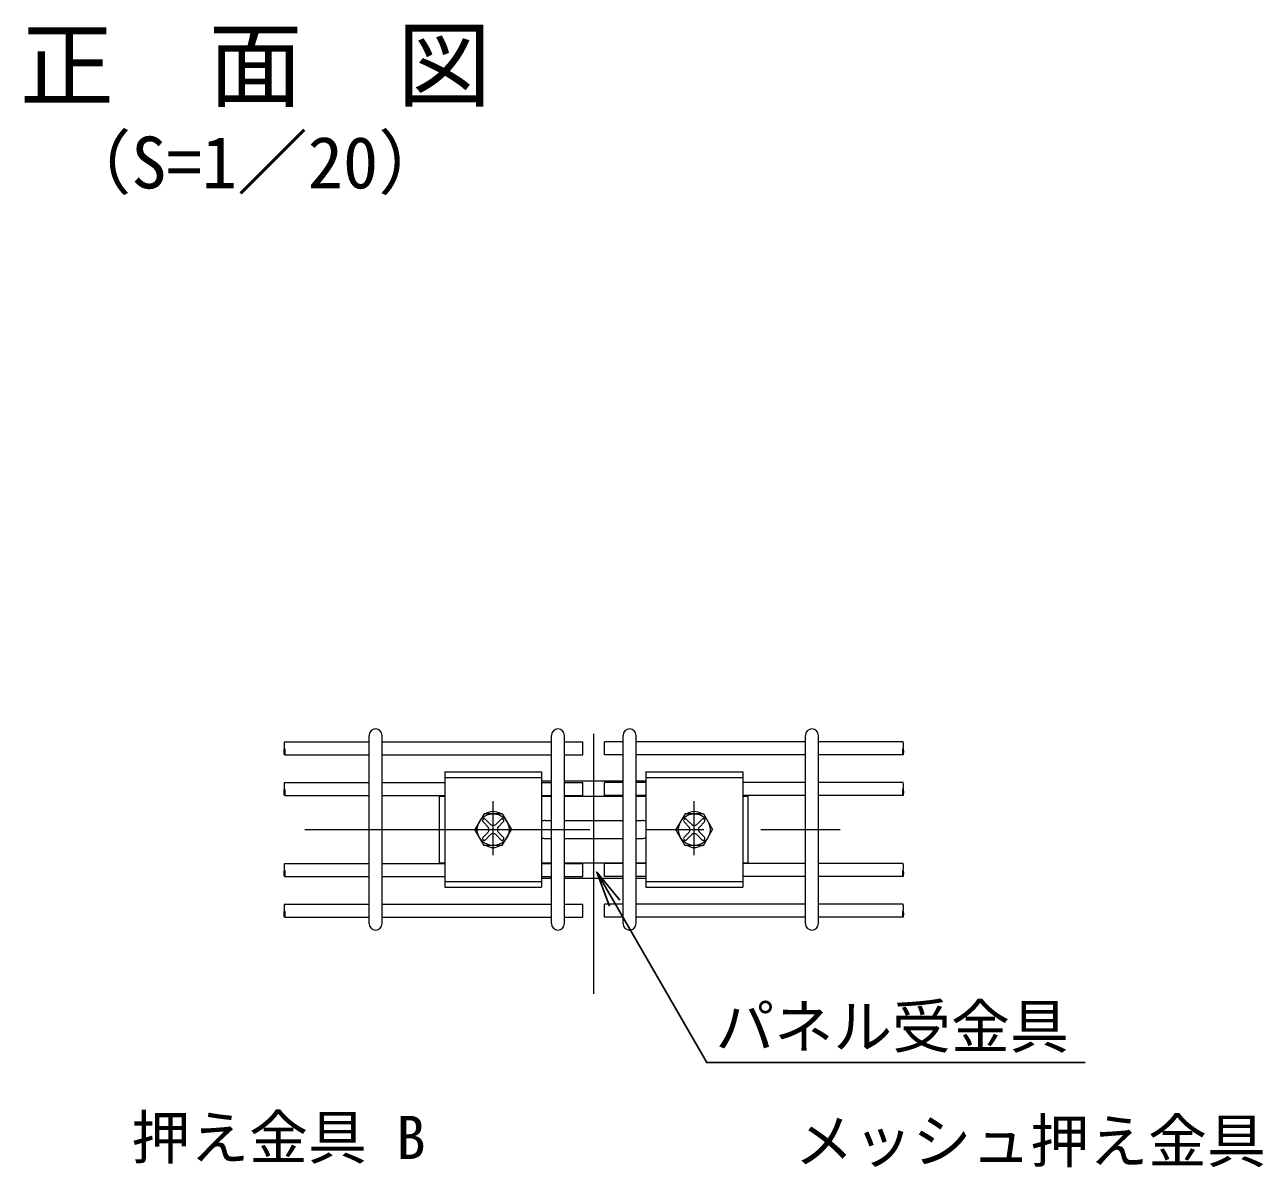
# Model space of a CAD drawing. Units: millimetres, scale not verified. Extents: x -4200 to 4200, y -2970 to 2970.
# Drawn here: x -2414 to -1034, y -1597 to -325 of the extents above; entities that cross this region are included whole.
import ezdxf
from ezdxf.enums import TextEntityAlignment as Align

# ---------------------------------------------------------------- set-up
doc = ezdxf.new("R2010")
doc.units = ezdxf.units.MM
doc.header["$LTSCALE"] = 10
doc.linetypes.add('USER1', pattern=[50.8, 31.75, -6.35, 6.35, -6.35])
for name, color, linetype, lineweight in [('0-1_D-STR3', 3, 'Continuous', 13), ('0-2_D-BMK', 2, 'USER1', 13), ('0-5_D-STR2', 7, 'Continuous', 13), ('0-8_D-STR-TXT', 7, 'Continuous', 25)]:
    doc.layers.add(name, color=color, linetype=linetype, lineweight=lineweight)
doc.layers.add('0-9_D-TTL-TXT', color=7, linetype='Continuous')
doc.styles.add('ＭＳ ゴシック', font='')
doc.styles.get('ＭＳ ゴシック').set_extended_font_data('MS Gothic')

# ---------------------------------------------------------------- blocks, each defined once
blk = doc.blocks.new('MLeader3')
at = {"layer": '0-8_D-STR-TXT'}
blk.add_line((-1762.56, -1306.35), (-1776.78, -1268.37), dxfattribs=at)
for points in [[(-1751.01, -1299.68), (-1776.78, -1268.37), (-1756.78, -1303.02)], [(-1756.78, -1303.02), (-1654.23, -1480.64), (-1239.94, -1480.64), (-1232.74, -1480.64)]]:
    blk.add_lwpolyline(points, dxfattribs=at)

msp = doc.modelspace()

# ---------------------------------------------------------------- linework, layer by layer
at = {"layer": '0-1_D-STR3'}
for p, q in [((-1946.19, -1156.72), (-1946.19, -1285.36)), ((-1946.19, -1156.72), (-1838.19, -1156.72)), ((-1838.19, -1156.72), (-1838.19, -1285.36)), ((-1722.19, -1156.72), (-1722.19, -1285.36)), ((-1722.19, -1156.72), (-1614.19, -1156.72)), ((-1614.19, -1156.72), (-1614.19, -1285.36)), ((-1946.19, -1163.04), (-1838.19, -1163.04)), ((-1827.29, -1167.04), (-1838.19, -1167.04)), ((-1747.49, -1167.04), (-1812.89, -1167.04)), ((-1722.19, -1167.04), (-1733.09, -1167.04)), ((-1722.19, -1163.04), (-1614.19, -1163.04)), ((-1952.19, -1183.04), (-1952.19, -1259.04)), ((-1952.19, -1184.04), (-1946.19, -1184.04)), ((-1838.19, -1184.04), (-1827.29, -1184.04)), ((-1812.89, -1184.04), (-1747.49, -1184.04)), ((-1733.09, -1184.04), (-1722.19, -1184.04)), ((-1614.19, -1184.04), (-1608.19, -1184.04)), ((-1608.19, -1259.04), (-1608.19, -1183.04)), ((-1668.19, -1249.56), (-1668.19, -1189.55)), ((-1902.38, -1203.39), (-1912.58, -1221.04)), ((-1903.5, -1212.56), (-1897.85, -1218.21)), ((-1882, -1203.39), (-1902.38, -1203.39)), ((-1900.68, -1209.73), (-1895.02, -1215.39)), ((-1883.71, -1209.73), (-1889.36, -1215.39)), ((-1880.88, -1212.56), (-1886.53, -1218.21)), ((-1882, -1203.39), (-1871.8, -1221.04)), ((-1834.19, -1211.04), (-1827.29, -1211.04)), ((-1812.89, -1211.04), (-1747.49, -1211.04)), ((-1733.09, -1211.04), (-1726.19, -1211.04)), ((-1678.38, -1203.39), (-1688.58, -1221.04)), ((-1679.5, -1212.56), (-1673.85, -1218.21)), ((-1658, -1203.39), (-1678.38, -1203.39)), ((-1676.68, -1209.73), (-1671.02, -1215.39)), ((-1659.71, -1209.73), (-1665.36, -1215.39)), ((-1656.88, -1212.56), (-1662.53, -1218.21)), ((-1658, -1203.39), (-1647.8, -1221.04)), ((-1902.38, -1238.7), (-1912.58, -1221.04)), ((-1903.51, -1229.53), (-1897.85, -1223.87)), ((-1900.68, -1232.36), (-1895.02, -1226.7)), ((-1883.71, -1232.36), (-1889.36, -1226.7)), ((-1880.88, -1229.53), (-1886.53, -1223.87)), ((-1882, -1238.7), (-1871.8, -1221.04)), ((-1678.38, -1238.7), (-1688.58, -1221.04)), ((-1679.51, -1229.53), (-1673.85, -1223.87)), ((-1676.68, -1232.36), (-1671.02, -1226.7)), ((-1659.71, -1232.36), (-1665.36, -1226.7)), ((-1656.88, -1229.53), (-1662.53, -1223.87)), ((-1658, -1238.7), (-1647.8, -1221.04)), ((-1882, -1238.7), (-1902.38, -1238.7)), ((-1834.19, -1231.04), (-1827.29, -1231.04)), ((-1812.89, -1231.04), (-1747.49, -1231.04)), ((-1733.09, -1231.04), (-1726.19, -1231.04)), ((-1658, -1238.7), (-1678.38, -1238.7)), ((-1952.19, -1258.04), (-1946.19, -1258.04)), ((-1838.19, -1258.04), (-1827.29, -1258.04)), ((-1812.89, -1258.04), (-1747.49, -1258.04)), ((-1733.09, -1258.04), (-1722.19, -1258.04)), ((-1614.19, -1258.04), (-1608.19, -1258.04)), ((-1946.19, -1279.04), (-1838.19, -1279.04)), ((-1838.19, -1275.04), (-1827.29, -1275.04)), ((-1812.89, -1275.04), (-1747.49, -1275.04)), ((-1733.09, -1275.04), (-1722.19, -1275.04)), ((-1722.19, -1279.04), (-1614.19, -1279.04)), ((-1946.19, -1285.36), (-1838.19, -1285.36)), ((-1722.19, -1285.36), (-1614.19, -1285.36))]:
    msp.add_line(p, q, dxfattribs=at)
for centre in [(-1892.19, -1221.04), (-1668.19, -1221.04)]:
    msp.add_circle(centre, 17.66, dxfattribs=at)
for centre, radius, start, end in [((-1902.09, -1211.14), 2, 44.99953, 224.99952), ((-1892.19, -1216.04), 15, 57.53826, 122.46174), ((-1882.29, -1211.14), 2, 315, 135), ((-1834.19, -1221.04), 10, 90, 113.57818), ((-1726.19, -1221.04), 10, 66.42182, 90), ((-1678.09, -1211.14), 2, 44.99953, 224.99952), ((-1668.19, -1216.04), 15, 57.53826, 122.46174), ((-1658.29, -1211.14), 2, 315, 135), ((-1900.68, -1221.04), 4, 314.99999, 45), ((-1892.19, -1212.56), 4, 225.00001, 314.99999), ((-1892.19, -1229.53), 4, 45, 135), ((-1883.71, -1221.04), 4, 135, 225.00001), ((-1676.68, -1221.04), 4, 314.99999, 45), ((-1668.19, -1212.56), 4, 225.00001, 314.99999), ((-1668.19, -1229.53), 4, 45, 135), ((-1659.71, -1221.04), 4, 135, 225.00001), ((-1902.09, -1230.94), 2, 135, 314.99998), ((-1892.19, -1226.04), 15, 237.53826, 302.46174), ((-1882.29, -1230.94), 2, 225.00001, 44.99999), ((-1834.19, -1221.04), 10, 246.42182, 270), ((-1726.19, -1221.04), 10, 270, 293.57818), ((-1678.09, -1230.94), 2, 135, 314.99998), ((-1668.19, -1226.04), 15, 237.53826, 302.46174), ((-1658.29, -1230.94), 2, 225.00001, 44.99999)]:
    msp.add_arc(centre, radius, start, end, dxfattribs=at)
at = {"layer": '0-2_D-BMK'}
for p, q in [((-1780.19, -1403.93), (-1780.19, -1114.28)), ((-1892.19, -1249.56), (-1892.19, -1189.55)), ((-2102.04, -1221.04), (-1505.82, -1221.04))]:
    msp.add_line(p, q, dxfattribs=at)
at = {"layer": '0-5_D-STR2'}
for p, q in [((-2030.37, -1325.84), (-2030.37, -1116.24)), ((-2015.97, -1325.84), (-2015.97, -1116.24)), ((-1827.29, -1325.84), (-1827.29, -1116.24)), ((-1812.89, -1325.84), (-1812.89, -1116.24)), ((-1747.49, -1325.84), (-1747.49, -1116.24)), ((-1733.09, -1325.84), (-1733.09, -1116.24)), ((-1544.41, -1325.84), (-1544.41, -1116.24)), ((-1530.01, -1325.84), (-1530.01, -1116.24)), ((-2124.71, -1123.44), (-2030.37, -1123.44)), ((-2015.97, -1123.44), (-1827.29, -1123.44)), ((-1812.89, -1123.44), (-1792.19, -1123.44)), ((-1747.49, -1123.44), (-1768.19, -1123.44)), ((-1544.41, -1123.44), (-1733.09, -1123.44)), ((-1435.67, -1123.44), (-1530.01, -1123.44)), ((-2124.71, -1137.84), (-2030.37, -1137.84)), ((-2015.97, -1137.84), (-1827.29, -1137.84)), ((-1544.41, -1137.84), (-1733.09, -1137.84)), ((-1435.67, -1137.84), (-1530.01, -1137.84)), ((-2124.71, -1168.64), (-2030.37, -1168.64)), ((-2015.97, -1168.64), (-1946.19, -1168.64)), ((-1838.19, -1168.64), (-1827.29, -1168.64)), ((-1812.89, -1168.64), (-1792.19, -1168.64)), ((-1792.19, -1183.04), (-1792.19, -1168.64)), ((-1768.19, -1183.04), (-1768.19, -1168.64)), ((-1747.49, -1168.64), (-1768.19, -1168.64)), ((-1722.19, -1168.64), (-1733.09, -1168.64)), ((-1544.41, -1168.64), (-1614.19, -1168.64)), ((-1435.67, -1168.64), (-1530.01, -1168.64)), ((-2124.71, -1183.04), (-2030.37, -1183.04)), ((-2015.97, -1183.04), (-1946.19, -1183.04)), ((-1838.19, -1183.04), (-1827.29, -1183.04)), ((-1812.89, -1183.04), (-1792.19, -1183.04)), ((-1747.49, -1183.04), (-1768.19, -1183.04)), ((-1722.19, -1183.04), (-1733.09, -1183.04)), ((-1544.41, -1183.04), (-1614.19, -1183.04)), ((-1435.67, -1183.04), (-1530.01, -1183.04)), ((-2124.71, -1259.04), (-2030.37, -1259.04)), ((-2015.97, -1259.04), (-1946.19, -1259.04)), ((-1838.19, -1259.04), (-1827.29, -1259.04)), ((-1812.89, -1259.04), (-1792.19, -1259.04)), ((-1792.19, -1273.44), (-1792.19, -1259.04)), ((-1747.49, -1259.04), (-1768.19, -1259.04)), ((-1768.19, -1273.44), (-1768.19, -1259.04)), ((-1722.19, -1259.04), (-1733.09, -1259.04)), ((-1544.41, -1259.04), (-1614.19, -1259.04)), ((-1435.67, -1259.04), (-1530.01, -1259.04)), ((-2124.71, -1273.44), (-2030.37, -1273.44)), ((-2015.97, -1273.44), (-1946.19, -1273.44)), ((-1838.19, -1273.44), (-1827.29, -1273.44)), ((-1812.89, -1273.44), (-1792.19, -1273.44)), ((-1747.49, -1273.44), (-1768.19, -1273.44)), ((-1722.19, -1273.44), (-1733.09, -1273.44)), ((-1544.41, -1273.44), (-1614.19, -1273.44)), ((-1435.67, -1273.44), (-1530.01, -1273.44)), ((-2124.71, -1304.24), (-2030.37, -1304.24)), ((-2015.97, -1304.24), (-1827.29, -1304.24)), ((-1812.89, -1304.24), (-1792.19, -1304.24)), ((-1792.19, -1318.64), (-1792.19, -1304.24)), ((-1768.19, -1318.64), (-1768.19, -1304.24)), ((-1747.49, -1304.24), (-1768.19, -1304.24)), ((-1544.41, -1304.24), (-1733.09, -1304.24)), ((-1435.67, -1304.24), (-1530.01, -1304.24)), ((-2124.71, -1318.64), (-2030.37, -1318.64)), ((-2015.97, -1318.64), (-1827.29, -1318.64)), ((-1812.89, -1318.64), (-1792.19, -1318.64)), ((-1747.49, -1318.64), (-1768.19, -1318.64)), ((-1544.41, -1318.64), (-1733.09, -1318.64)), ((-1435.67, -1318.64), (-1530.01, -1318.64))]:
    msp.add_line(p, q, dxfattribs=at)
for points in [[(-1812.89, -1137.84), (-1792.19, -1137.84), (-1792.19, -1123.44)], [(-1747.49, -1137.84), (-1768.19, -1137.84), (-1768.19, -1123.44)]]:
    msp.add_lwpolyline(points, dxfattribs=at)
for centre, start, end in [((-2023.17, -1116.24), 0, 180), ((-1820.09, -1116.24), 0, 180), ((-1740.29, -1116.24), 0, 180), ((-1537.21, -1116.24), 0, 180), ((-2023.17, -1325.84), 180, 0), ((-1820.09, -1325.84), 180, 0), ((-1740.29, -1325.84), 180, 0), ((-1537.21, -1325.84), 180, 0)]:
    msp.add_arc(centre, 7.2, start, end, dxfattribs=at)
for centre, start_param, end_param in [((-2124.71, -1127.04), 3.1414937, 6.283185), ((-1435.67, -1127.04), 0.0000003, 3.1416916), ((-2124.71, -1172.24), 3.1414937, 6.283185), ((-1435.67, -1172.24), 0.0000003, 3.1416916), ((-2124.71, -1262.64), 3.1414937, 6.283185), ((-1435.67, -1262.64), 0.0000003, 3.1416916), ((-2124.71, -1307.84), 3.1414937, 6.283185), ((-1435.67, -1307.84), 0.0000003, 3.1416916)]:
    msp.add_ellipse(centre, major_axis=(0, -3.6), ratio=0.114898, start_param=start_param, end_param=end_param, dxfattribs=at)
for centre, major_axis in [((-2124.71, -1134.24), (0, -3.6)), ((-1435.67, -1134.24), (0, 3.6)), ((-2124.71, -1179.44), (0, -3.6)), ((-1435.67, -1179.44), (0, 3.6)), ((-2124.71, -1269.84), (0, -3.6)), ((-1435.67, -1269.84), (0, 3.6)), ((-2124.71, -1315.04), (0, -3.6)), ((-1435.67, -1315.04), (0, 3.6))]:
    msp.add_ellipse(centre, major_axis=major_axis, ratio=0.114898, dxfattribs=at)

# ---------------------------------------------------------------- block references
at = {"layer": '0-8_D-STR-TXT'}
msp.add_blockref('MLeader3', (0, 0), dxfattribs=at)

# ---------------------------------------------------------------- texts
at = {"layer": '0-8_D-STR-TXT', "style": 'ＭＳ ゴシック'}
for s, p in [('パネル受金具', (-1644.64, -1478.89)), ('押え金具 B', (-2295.23, -1602.44)), ('メッシュ押え金具', (-1556.29, -1606.34))]:
    msp.add_text(s, height=48.09, dxfattribs=at).set_placement(p, align=Align.BOTTOM_LEFT)
at = {"layer": '0-9_D-TTL-TXT', "style": 'ＭＳ ゴシック'}
for s, height, p in [('正\u3000面\u3000図', 76.98, (-2419.37, -431.04)), ('（S=1／20）', 57.7, (-2373.89, -524.24))]:
    msp.add_text(s, height=height, dxfattribs=at).set_placement(p, align=Align.BOTTOM_LEFT)

doc.saveas('drawing.dxf')
